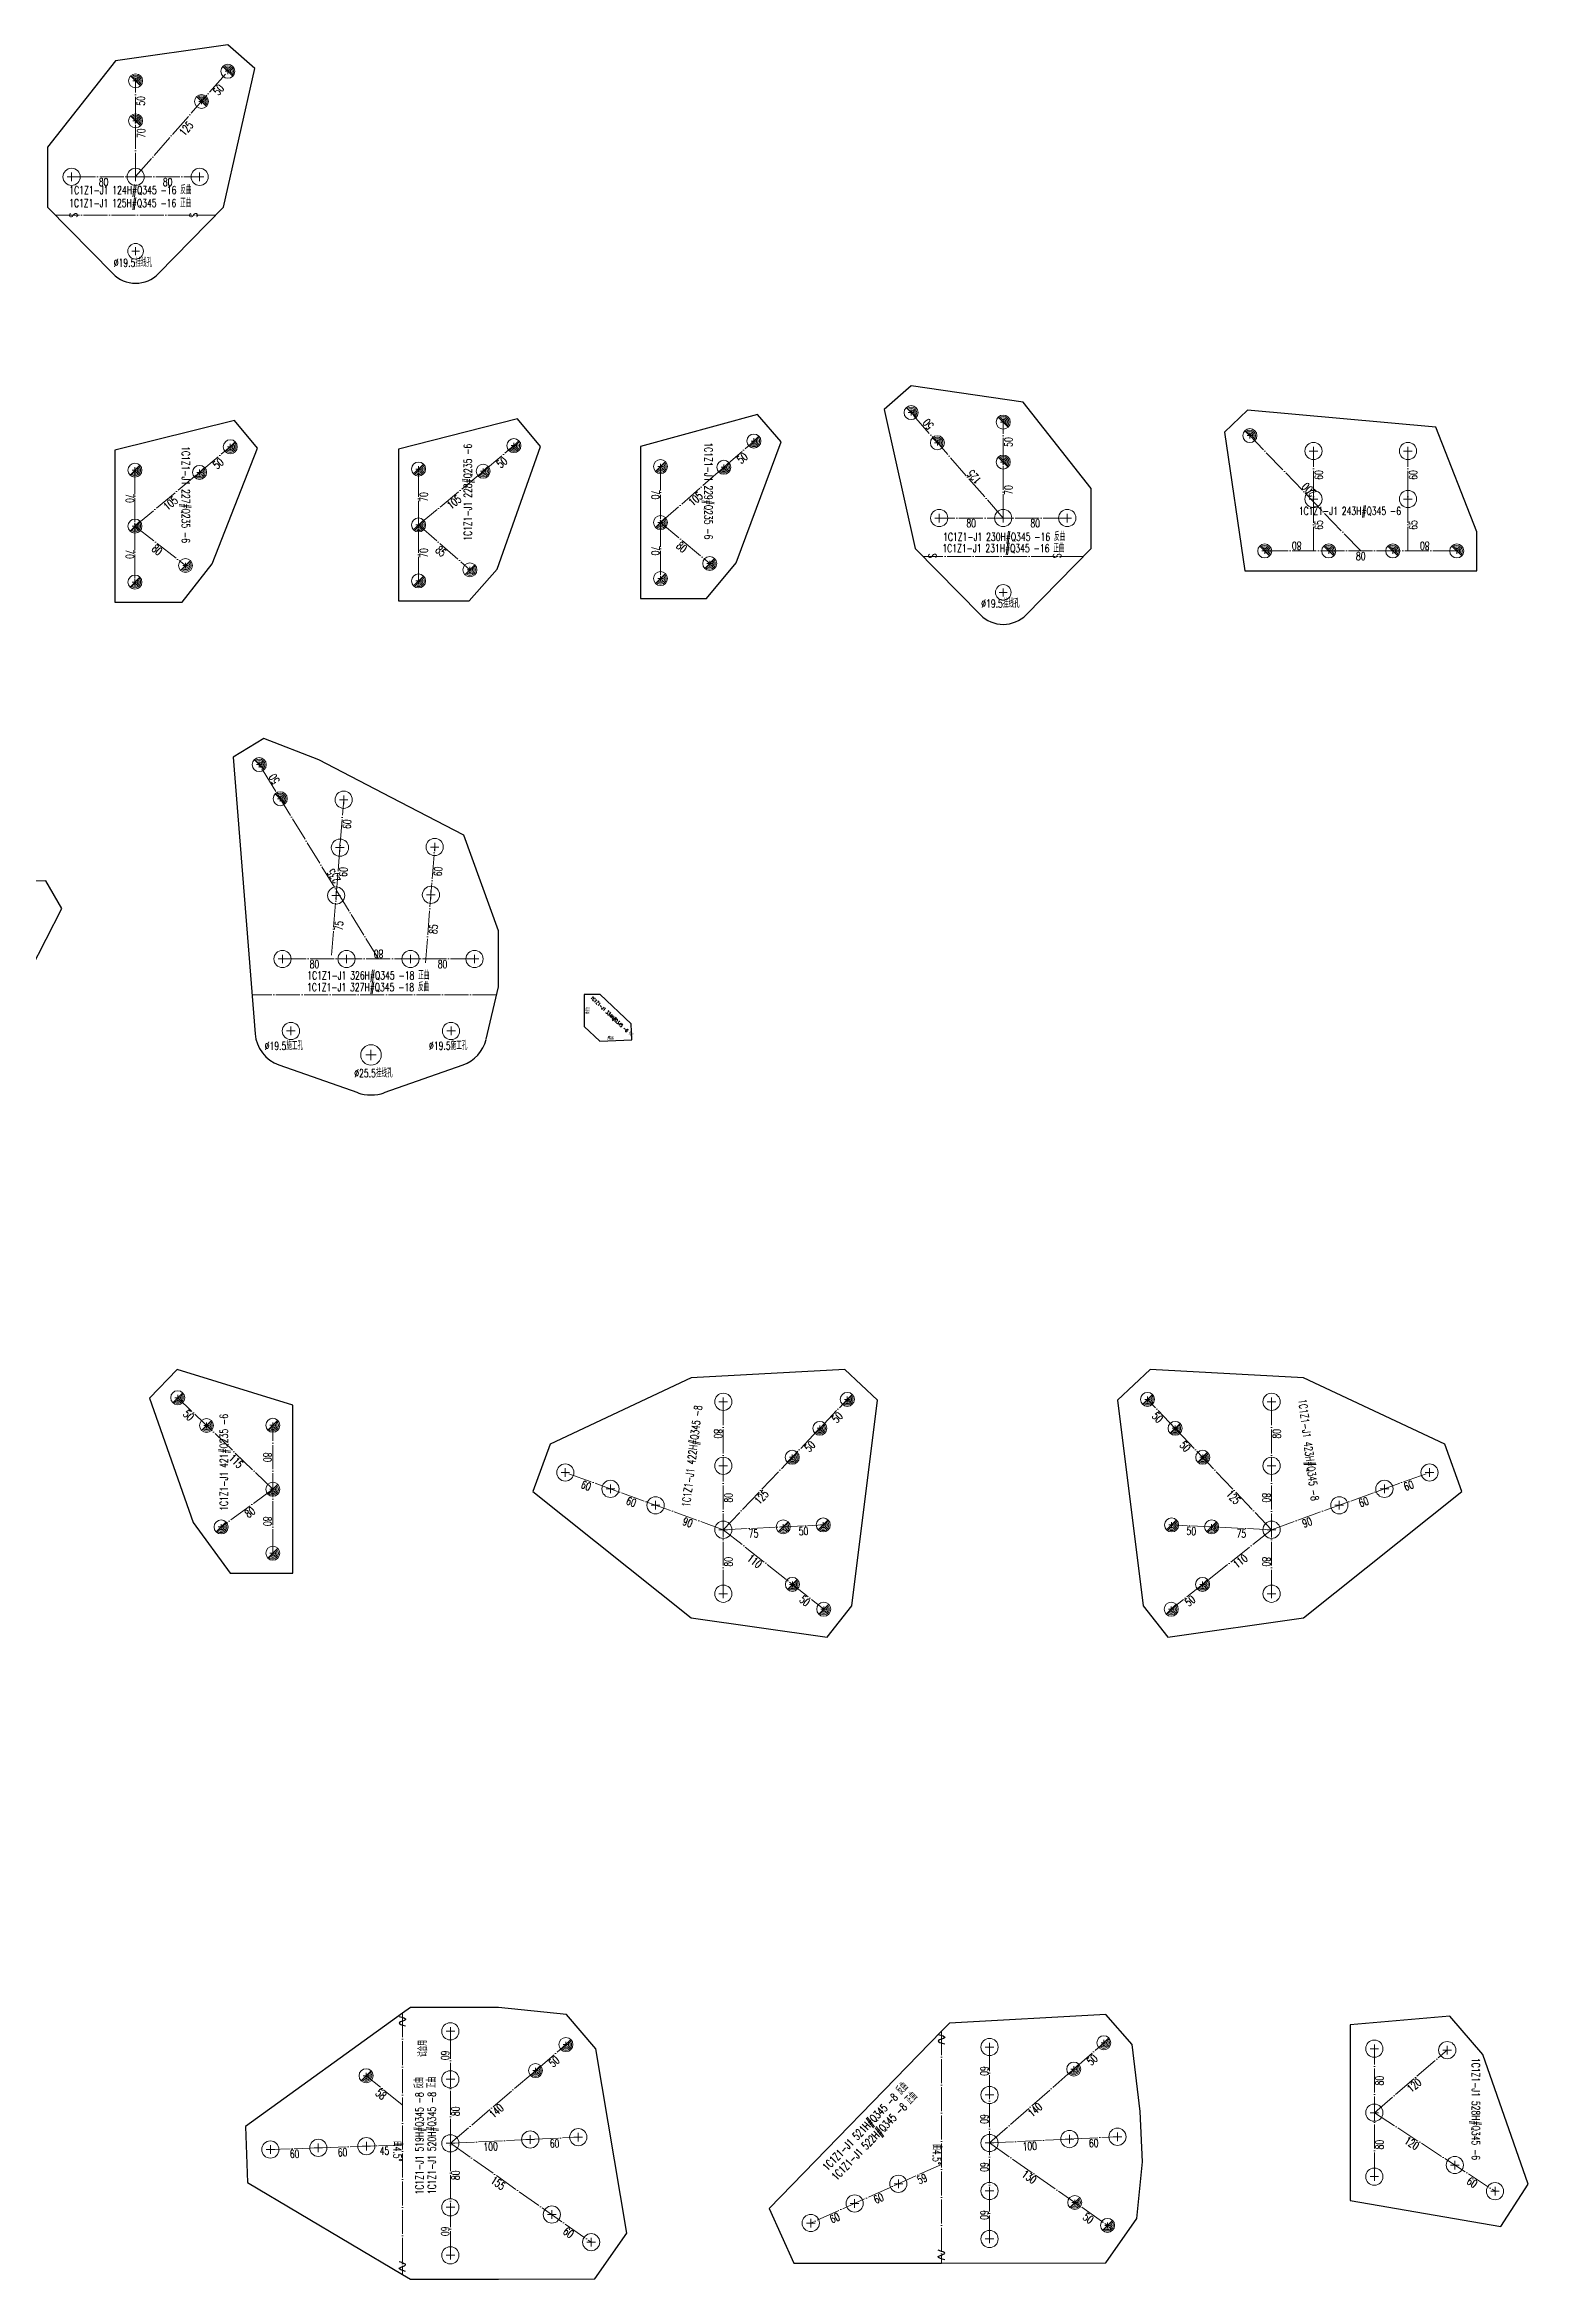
# Model space of a CAD drawing. Header units: millimetres. Extents: x 30 to 11727, y -2744 to 50.
# Drawn here: x 1994 to 3847, y -2744 to 50 of the extents above; entities that cross this region are included whole.
import ezdxf
from ezdxf.enums import TextEntityAlignment as Align

# ---------------------------------------------------------------- set-up
doc = ezdxf.new("R2010")
doc.units = ezdxf.units.MM
doc.header["$LTSCALE"] = 20
doc.linetypes.add('DASHDOT2X', pattern=[1.75, 1.5, -0.125, 0, -0.125])
for name, color, linetype, lineweight in [('1', 7, 'Continuous', 25), ('11', 1, 'Continuous', 13), ('12', 7, 'Continuous', 13), ('4', 4, 'Continuous', 18), ('5', 7, 'Continuous', 13), ('7', 3, 'DASHDOT2X', 13), ('8', 6, 'DASHDOT2X', 13)]:
    doc.layers.add(name, color=color, linetype=linetype, lineweight=lineweight)
doc.styles.get("Standard").update_dxf_attribs({"font": 'simplex', "width": 0.7, "bigfont": 'gbhzfs.shx'})

# ---------------------------------------------------------------- blocks, each defined once
blk = doc.blocks.new('M20')
for p, q in [((-0.5, 0), (0.5, 0)), ((0, -0.5), (0, 0.5))]:
    blk.add_line(p, q)
blk.add_circle((0, 0), 1)
blk = doc.blocks.new('M16')
for p, q in [((-0.71, -0.71), (0.71, 0.71)), ((-0.4, 0), (0.4, 0)), ((0, 0.4), (0, -0.4))]:
    blk.add_line(p, q)
blk.add_circle((0, 0), 1)
for radius in [0.8, 0.6, 0.4, 0.2]:
    blk.add_arc((0, 0), radius, 225, 45)

msp = doc.modelspace()

# ---------------------------------------------------------------- linework, layer by layer
at = {"layer": '1'}
for p, q in [((2082.2, 29.4), (1997.2, -78.6)), ((2222.3, 49.6), (2082.2, 29.4)), ((2256.2, 20), (2222.3, 49.6)), ((2217.2, -153.6), (2256.2, 20)), ((1997.2, -78.6), (1997.2, -153.6)), ((1997.2, -153.6), (2078.7, -236.6)), ((2135.8, -236.6), (2217.2, -153.6)), ((3076.3, -377.1), (3042.4, -406.7)), ((3216.3, -397.2), (3076.3, -377.1)), ((2584.4, -418.1), (2435.8, -455.9)), ((2613.2, -452.6), (2584.4, -418.1)), ((2884.2, -412.9), (2738.1, -452.9)), ((2913.8, -446.8), (2884.2, -412.9)), ((3042.4, -406.7), (3081.3, -580.2)), ((3301.3, -505.2), (3216.3, -397.2)), ((3496.6, -407.3), (3467.7, -435)), ((3732, -428.4), (3496.6, -407.3)), ((2230.6, -420.2), (2081.4, -457.3)), ((2259.4, -454.8), (2230.6, -420.2)), ((2857.8, -598.2), (2913.8, -446.8)), ((3467.7, -435), (3493, -608.4)), ((3783, -559.4), (3732, -428.4)), ((2081.4, -457.3), (2081.4, -647.3)), ((2202.8, -599.6), (2259.4, -454.8)), ((2435.8, -455.9), (2435.8, -645.9)), ((2558.8, -606), (2613.2, -452.6)), ((2738.1, -452.9), (2738.1, -642.9)), ((3301.3, -580.2), (3301.3, -505.2)), ((3081.3, -580.2), (3162.7, -663.2)), ((3219.8, -663.2), (3301.3, -580.2)), ((3783, -608.4), (3783, -559.4)), ((2165.5, -647.3), (2202.8, -599.6)), ((2524, -645.9), (2558.8, -606)), ((2820.6, -642.9), (2857.8, -598.2)), ((3493, -608.4), (3783, -608.4)), ((2081.4, -647.3), (2165.5, -647.3)), ((2435.8, -645.9), (2524, -645.9)), ((2738.1, -642.9), (2820.6, -642.9)), ((2267.4, -817.7), (2229.1, -841.2)), ((2336, -844.4), (2267.4, -817.7)), ((2229.1, -841.2), (2256.4, -1187)), ((2426.6, -891.5), (2336, -844.4)), ((2517.2, -938.6), (2426.6, -891.5)), ((2560.7, -1058.5), (2517.2, -938.6)), ((1995.2, -995.7), (1836.7, -999.8)), ((2015, -1030.5), (1995.2, -995.7)), ((1956.4, -1145.5), (2015, -1030.5)), ((2560.7, -1128.5), (2560.7, -1058.5)), ((2545.1, -1193.9), (2560.7, -1128.5)), ((2687.7, -1137.7), (2667.7, -1137.7)), ((2667.7, -1137.7), (2667.7, -1177.7)), ((2726.3, -1174.4), (2687.7, -1137.7)), ((2667.7, -1177.7), (2687.4, -1196.4)), ((2687.4, -1196.4), (2727.3, -1194.4)), ((2727.3, -1194.4), (2726.3, -1174.4)), ((2286.3, -1225.9), (2384.7, -1260.6)), ((2417.9, -1260.6), (2516.3, -1225.9)), ((2159.1, -1606.6), (2124.5, -1642.7)), ((2303.6, -1651.5), (2159.1, -1606.6)), ((2801.5, -1617.1), (2625.1, -1699.9)), ((2993.5, -1606.6), (2801.5, -1617.1)), ((3034.1, -1645.2), (2993.5, -1606.6)), ((3374.7, -1606.6), (3334.1, -1645.2)), ((3566.6, -1617.1), (3374.7, -1606.6)), ((3743, -1699.9), (3566.6, -1617.1)), ((2124.5, -1642.7), (2179.1, -1798.1)), ((3002.1, -1902.4), (3034.1, -1645.2)), ((3334.1, -1645.2), (3366, -1902.4)), ((2303.6, -1861.5), (2303.6, -1651.5)), ((2625.1, -1699.9), (2603.6, -1759.2)), ((3764.5, -1759.2), (3743, -1699.9)), ((2603.6, -1759.2), (2801.5, -1917.1)), ((3566.6, -1917.1), (3764.5, -1759.2)), ((2179.1, -1798.1), (2225.2, -1861.5)), ((2225.2, -1861.5), (2303.6, -1861.5)), ((2801.5, -1917.1), (2971.1, -1941.6)), ((2971.1, -1941.6), (3002.1, -1902.4)), ((3366, -1902.4), (3397.1, -1941.6)), ((3397.1, -1941.6), (3566.6, -1917.1)), ((2440.5, -2411.5), (2244.5, -2553)), ((2450.5, -2404.2), (2440.5, -2411.5)), ((2560.5, -2404.2), (2450.5, -2404.2)), ((2645.8, -2413.3), (2560.5, -2404.2)), ((2682.1, -2455.9), (2645.8, -2413.3)), ((3124.2, -2423.8), (3114.2, -2434)), ((3319.3, -2413.2), (3124.2, -2423.8)), ((3352.3, -2450.8), (3319.3, -2413.2)), ((3749.3, -2415.4), (3625, -2425.9)), ((3625, -2425.9), (3625, -2645.9)), ((3790.4, -2463.2), (3749.3, -2415.4)), ((2721.1, -2686.4), (2682.1, -2455.9)), ((3114.2, -2434), (2898.8, -2655.6)), ((3362.5, -2534.6), (3352.3, -2450.8)), ((3847.4, -2625.3), (3790.4, -2463.2)), ((3365.5, -2597.5), (3362.5, -2534.6)), ((2244.5, -2553), (2247, -2623)), ((3358.2, -2668.2), (3365.5, -2597.5)), ((2247, -2623), (2440.5, -2738.3)), ((3813, -2678.1), (3847.4, -2625.3)), ((3625, -2645.9), (3813, -2678.1)), ((2898.8, -2655.6), (2929.5, -2724.1)), ((3319.5, -2723.7), (3358.2, -2668.2)), ((2680.9, -2743.7), (2721.1, -2686.4)), ((2929.5, -2724.1), (3114.2, -2723.9)), ((3114.2, -2723.9), (3319.5, -2723.7)), ((2440.5, -2738.3), (2450.5, -2744.2)), ((2450.5, -2744.2), (2560.5, -2744.2)), ((2560.5, -2744.2), (2680.9, -2743.7))]:
    msp.add_line(p, q, dxfattribs=at)
for centre, radius, start, end in [((2107.2, -208.6), 40, 224.4545, 315.5455), ((3191.3, -635.2), 40, 224.4545, 315.5455), ((2301.3, -1183.5), 45, 184.5274, 250.5557), ((2501.3, -1183.5), 45, 289.4443, 346.5425), ((2401.3, -1213.5), 50, 250.5557, 289.4443)]:
    msp.add_arc(centre, radius, start, end, dxfattribs=at)
for points in [[(2436.5, -2415.5), (2444.5, -2419.5), (2436.5, -2423.5), (2444.5, -2427.5)], [(3110.2, -2438), (3118.2, -2442), (3110.2, -2446), (3118.2, -2450)], [(3118.2, -2719.9), (3110.2, -2715.9), (3118.2, -2711.9), (3110.2, -2707.9)], [(2444.5, -2734.3), (2436.5, -2730.3), (2444.5, -2726.3), (2436.5, -2722.3)]]:
    msp.add_spline(points, degree=3, dxfattribs=at)
at = {"layer": '5'}
for p, q in [((2112.1, -208.6), (2102.3, -208.6)), ((2107.2, -213.5), (2107.2, -203.7)), ((3196.1, -635.2), (3186.4, -635.2)), ((3191.3, -640.1), (3191.3, -630.3)), ((2306.7, -1183.5), (2295.9, -1183.5)), ((2301.3, -1188.8), (2301.3, -1178.1)), ((2506.7, -1183.5), (2495.9, -1183.5)), ((2501.3, -1188.8), (2501.3, -1178.1)), ((2407.7, -1213.5), (2394.9, -1213.5)), ((2401.3, -1219.8), (2401.3, -1207.1))]:
    msp.add_line(p, q, dxfattribs=at)
for centre, radius in [((2107.2, -208.6), 9.75), ((3191.3, -635.2), 9.75), ((2301.3, -1183.5), 10.8), ((2501.3, -1183.5), 10.8), ((2401.3, -1213.5), 12.8)]:
    msp.add_circle(centre, radius, dxfattribs=at)
at = {"layer": '7'}
for p, q in [((2107.2, -115.4), (2222.4, 16.3)), ((2107.2, -115.6), (2107.2, 4.4)), ((2027.2, -115.6), (2187.2, -115.6)), ((3191.3, -542.2), (3076.2, -410.4)), ((2763.1, -547.9), (2879.8, -445.9)), ((3191.3, -542.2), (3191.3, -422.2)), ((3638, -583.4), (3499.5, -439.2)), ((2106.4, -552.3), (2225.5, -453.1)), ((2460.8, -550.9), (2579.9, -451.7)), ((3579, -583.4), (3579, -458.4)), ((3697, -583.4), (3697, -458.4)), ((2106.4, -482.3), (2106.4, -622.3)), ((2460.8, -620.9), (2460.8, -480.9)), ((2763.1, -477.9), (2763.1, -617.9)), ((2106.4, -552.3), (2169.5, -601.5)), ((2460.8, -550.9), (2524.9, -606.9)), ((2763.1, -547.9), (2824.5, -599.1)), ((3271.3, -542.2), (3111.3, -542.2)), ((3758, -583.4), (3518, -583.4)), ((2410.7, -1093.5), (2261.7, -850.5)), ((2351.9, -1088.8), (2367.2, -894.4)), ((2469.5, -1098.1), (2480.9, -953.5)), ((2530.7, -1093.5), (2290.7, -1093.5)), ((2278.6, -1756.5), (2159.8, -1642)), ((2841.5, -1807.1), (2996.5, -1644.1)), ((2841.5, -1887.1), (2841.5, -1647.1)), ((3526.6, -1807.1), (3371.6, -1644.1)), ((3526.6, -1887.1), (3526.6, -1647.1)), ((2278.6, -1836.5), (2278.6, -1676.5)), ((2278.6, -1756.5), (2214, -1803.6)), ((2841.5, -1807.1), (2644.1, -1735.5)), ((3526.6, -1807.1), (3724, -1735.5)), ((2841.5, -1807.1), (2966.4, -1801.1)), ((2841.5, -1807.1), (2967, -1906.5)), ((3526.6, -1807.1), (3401.2, -1906.5)), ((3526.6, -1807.1), (3401.7, -1801.1)), ((2500.5, -2714.2), (2500.5, -2434.2)), ((2500.5, -2574.2), (2644.9, -2450.8)), ((3174.2, -2573.8), (3317, -2448.5)), ((3174.2, -2453.8), (3174.2, -2693.8)), ((3655, -2615.9), (3655, -2455.9)), ((3655, -2535.9), (3746.1, -2457.7)), ((2440.4, -2526), (2395.2, -2489.7)), ((3655, -2535.9), (3805.8, -2634.1)), ((2500.5, -2574.2), (2660.3, -2566.5)), ((3174.2, -2573.8), (3334, -2566)), ((2440.5, -2576.3), (2275.6, -2582)), ((2500.5, -2574.2), (2676.4, -2697.8)), ((3174.2, -2573.8), (3321.7, -2676.8)), ((3114.2, -2600.7), (2950.8, -2673.9))]:
    msp.add_line(p, q, dxfattribs=at)
at = {"layer": '8'}
for p, q in [((2007, -163.6), (2207.4, -163.6)), ((3291.5, -590.2), (3091.1, -590.2)), ((2558.3, -1138.5), (2252.6, -1138.5)), ((2440.5, -2411.5), (2440.5, -2738.3)), ((3114.2, -2434), (3114.2, -2723.9))]:
    msp.add_line(p, q, dxfattribs=at)

# ---------------------------------------------------------------- block references
at = {"layer": '5', "rotation": 90}
for name, p, xscale, yscale, zscale in [('M16', (2107.2, 4.4), 8.75, 8.75, 8.75), ('M16', (2222.4, 16.3), 8.75, 8.75, 8.75), ('M16', (2189.5, -21.4), 8.75, 8.75, 8.75), ('M16', (2107.2, -45.6), 8.75, 8.75, 8.75), ('M20', (2027.2, -115.6), 10.75, 10.75, 10.75), ('M20', (2107.2, -115.6), 10.75, 10.75, 10.75), ('M20', (2187.2, -115.6), 10.75, 10.75, 10.75), ('M16', (3076.2, -410.4), 8.75, 8.75, 8.75), ('M16', (3191.3, -422.2), 8.75, 8.75, 8.75), ('M16', (3109, -448.1), 8.75, 8.75, 8.75), ('M16', (3499.5, -439.2), 8.75, 8.75, 8.75), ('M16', (3191.3, -472.2), 8.75, 8.75, 8.75), ('M20', (3579, -458.4), 10.75, 10.75, 10.75), ('M20', (3697, -458.4), 10.75, 10.75, 10.75), ('M20', (3579, -518.4), 10.75, 10.75, 10.75), ('M20', (3697, -518.4), 10.75, 10.75, 10.75), ('M20', (3111.3, -542.2), 10.75, 10.75, 10.75), ('M20', (3191.3, -542.2), 10.75, 10.75, 10.75), ('M20', (3271.3, -542.2), 10.75, 10.75, 10.75), ('M16', (3518, -583.4), 8.75, 8.75, 8.75), ('M16', (3598, -583.4), 8.75, 8.75, 8.75), ('M16', (3678, -583.4), 8.75, 8.75, 8.75), ('M16', (3758, -583.4), 8.75, 8.75, 8.75), ('M16', (2261.7, -850.5), 8.75, 8.75, 8.75), ('M16', (2287.9, -893.1), 8.75, 8.75, 8.75), ('M20', (2367.2, -894.4), 10.75, 10.75, 10.75), ('M20', (2362.5, -954.3), 10.75, 10.75, 10.75), ('M20', (2480.9, -953.5), 10.75, 10.75, 10.75), ('M20', (2357.8, -1014.1), 10.75, 10.75, 10.75), ('M20', (2476.2, -1013.3), 10.75, 10.75, 10.75), ('M20', (2290.7, -1093.5), 10.75, 10.75, 10.75), ('M20', (2370.7, -1093.5), 10.75, 10.75, 10.75), ('M20', (2450.7, -1093.5), 10.75, 10.75, 10.75), ('M20', (2530.7, -1093.5), 10.75, 10.75, 10.75)]:
    msp.add_blockref(name, p, dxfattribs=dict(at, xscale=xscale, yscale=yscale, zscale=zscale))
at = {"layer": '5'}
for name, p, xscale, yscale, zscale in [('M16', (2225.5, -453.1), 8.75, 8.75, 8.75), ('M16', (2579.9, -451.7), 8.75, 8.75, 8.75), ('M16', (2879.8, -445.9), 8.75, 8.75, 8.75), ('M16', (2106.4, -482.3), 8.75, 8.75, 8.75), ('M16', (2460.8, -480.9), 8.75, 8.75, 8.75), ('M16', (2763.1, -477.9), 8.75, 8.75, 8.75), ('M16', (2842.2, -478.8), 8.75, 8.75, 8.75), ('M16', (2187.1, -485.1), 8.75, 8.75, 8.75), ('M16', (2541.5, -483.7), 8.75, 8.75, 8.75), ('M16', (2106.4, -552.3), 8.75, 8.75, 8.75), ('M16', (2460.8, -550.9), 8.75, 8.75, 8.75), ('M16', (2763.1, -547.9), 8.75, 8.75, 8.75), ('M16', (2106.4, -622.3), 8.75, 8.75, 8.75), ('M16', (2169.5, -601.5), 8.75, 8.75, 8.75), ('M16', (2460.8, -620.9), 8.75, 8.75, 8.75), ('M16', (2524.9, -606.9), 8.75, 8.75, 8.75), ('M16', (2763.1, -617.9), 8.75, 8.75, 8.75), ('M16', (2824.5, -599.1), 8.75, 8.75, 8.75), ('M16', (2159.8, -1642), 8.75, 8.75, 8.75), ('M20', (2841.5, -1647.1), 10.75, 10.75, 10.75), ('M16', (2996.5, -1644.1), 8.75, 8.75, 8.75), ('M16', (3371.6, -1644.1), 8.75, 8.75, 8.75), ('M20', (3526.6, -1647.1), 10.75, 10.75, 10.75), ('M16', (2195.8, -1676.7), 8.75, 8.75, 8.75), ('M16', (2278.6, -1676.5), 8.75, 8.75, 8.75), ('M16', (2962.1, -1680.3), 8.75, 8.75, 8.75), ('M16', (3406, -1680.3), 8.75, 8.75, 8.75), ('M20', (2644.1, -1735.5), 10.75, 10.75, 10.75), ('M20', (2841.5, -1727.1), 10.75, 10.75, 10.75), ('M16', (2927.7, -1716.5), 8.75, 8.75, 8.75), ('M16', (3440.5, -1716.5), 8.75, 8.75, 8.75), ('M20', (3526.6, -1727.1), 10.75, 10.75, 10.75), ('M20', (3724, -1735.5), 10.75, 10.75, 10.75), ('M16', (2278.6, -1756.5), 8.75, 8.75, 8.75), ('M20', (2700.5, -1756), 10.75, 10.75, 10.75), ('M20', (3667.6, -1756), 10.75, 10.75, 10.75), ('M20', (2756.9, -1776.5), 10.75, 10.75, 10.75), ('M20', (3611.2, -1776.5), 10.75, 10.75, 10.75), ('M16', (2214, -1803.6), 8.75, 8.75, 8.75), ('M20', (2841.5, -1807.1), 10.75, 10.75, 10.75), ('M16', (2916.4, -1803.5), 8.75, 8.75, 8.75), ('M16', (2966.4, -1801.1), 8.75, 8.75, 8.75), ('M16', (3401.7, -1801.1), 8.75, 8.75, 8.75), ('M16', (3451.7, -1803.5), 8.75, 8.75, 8.75), ('M20', (3526.6, -1807.1), 10.75, 10.75, 10.75), ('M16', (2278.6, -1836.5), 8.75, 8.75, 8.75), ('M16', (2927.8, -1875.4), 8.75, 8.75, 8.75), ('M16', (3440.4, -1875.4), 8.75, 8.75, 8.75), ('M20', (2841.5, -1887.1), 10.75, 10.75, 10.75), ('M16', (2967, -1906.5), 8.75, 8.75, 8.75), ('M16', (3401.2, -1906.5), 8.75, 8.75, 8.75), ('M20', (3526.6, -1887.1), 10.75, 10.75, 10.75), ('M20', (2500.5, -2434.2), 10.75, 10.75, 10.75), ('M16', (2644.9, -2450.8), 8.75, 8.75, 8.75), ('M20', (3174.2, -2453.8), 10.75, 10.75, 10.75), ('M16', (3317, -2448.5), 8.75, 8.75, 8.75), ('M20', (3655, -2455.9), 10.75, 10.75, 10.75), ('M20', (3746.1, -2457.7), 10.75, 10.75, 10.75), ('M16', (2395.2, -2489.7), 8.75, 8.75, 8.75), ('M20', (2500.5, -2494.2), 10.75, 10.75, 10.75), ('M16', (2606.9, -2483.3), 8.75, 8.75, 8.75), ('M16', (3279.4, -2481.4), 8.75, 8.75, 8.75), ('M20', (3174.2, -2513.8), 10.75, 10.75, 10.75), ('M20', (3655, -2535.9), 10.75, 10.75, 10.75), ('M20', (2335.5, -2579.9), 10.75, 10.75, 10.75), ('M20', (2395.5, -2577.8), 10.75, 10.75, 10.75), ('M20', (2500.5, -2574.2), 10.75, 10.75, 10.75), ('M20', (2600.3, -2569.4), 10.75, 10.75, 10.75), ('M20', (2660.3, -2566.5), 10.75, 10.75, 10.75), ('M20', (3174.2, -2573.8), 10.75, 10.75, 10.75), ('M20', (3274, -2568.9), 10.75, 10.75, 10.75), ('M20', (3334, -2566), 10.75, 10.75, 10.75), ('M20', (2275.6, -2582), 10.75, 10.75, 10.75), ('M20', (3755.6, -2601.4), 10.75, 10.75, 10.75), ('M20', (3060.3, -2624.8), 10.75, 10.75, 10.75), ('M20', (3174.2, -2633.8), 10.75, 10.75, 10.75), ('M20', (3655, -2615.9), 10.75, 10.75, 10.75), ('M20', (3805.8, -2634.1), 10.75, 10.75, 10.75), ('M20', (2500.5, -2654.2), 10.75, 10.75, 10.75), ('M20', (2627.3, -2663.3), 10.75, 10.75, 10.75), ('M20', (3005.6, -2649.4), 10.75, 10.75, 10.75), ('M16', (3280.7, -2648.2), 8.75, 8.75, 8.75), ('M20', (2950.8, -2673.9), 10.75, 10.75, 10.75), ('M16', (3321.7, -2676.8), 8.75, 8.75, 8.75), ('M20', (2500.5, -2714.2), 10.75, 10.75, 10.75), ('M20', (2676.4, -2697.8), 10.75, 10.75, 10.75), ('M20', (3174.2, -2693.8), 10.75, 10.75, 10.75)]:
    msp.add_blockref(name, p, dxfattribs=dict(at, xscale=xscale, yscale=yscale, zscale=zscale))

# ---------------------------------------------------------------- texts
at = {"layer": '11', "width": 0.7}
for s, rotation, p in [('50', 90.0046, (2108.7, -20.6)), ('50', 48.8736, (2207.1, -3.5)), ('125', 48.8253, (2166.6, -52)), ('70', 90.0046, (2109, -61.1)), ('50', 131.1264, (3093.7, -428.2)), ('50', 89.9954, (3192.8, -447.2)), ('50', 39.8056, (2207.3, -470.2)), ('50', 39.7964, (2561.7, -468.9)), ('50', 41.1356, (2862, -463.5)), ('125', 131.1264, (3151.3, -494.1)), ('70', 89.9954, (3192.8, -507.2)), ('200', 133.8316, (3569.8, -510.3)), ('60', 89.9943, (3580.5, -488.4)), ('60', 89.9943, (3698.5, -488.4)), ('70', 270, (2104.9, -517.3)), ('105', 39.8056, (2147.7, -519.9)), ('70', 90, (2462.3, -515.9)), ('105', 39.7964, (2502.1, -518.5)), ('70', 270, (2761.6, -512.9)), ('105', 41.1356, (2803.6, -514.5)), ('65', 89.9943, (3580.5, -550.9)), ('65', 89.9943, (3698.5, -550.9)), ('70', 270, (2104.9, -587.3)), ('80', 322.0438, (2137.1, -578.1)), ('70', 90, (2462.3, -585.9)), ('85', 318.8644, (2491.9, -580)), ('70', 270, (2761.6, -582.9)), ('80', 320.2036, (2792.8, -574.7)), ('80', 180, (3558, -581.9)), ('80', 180, (3718, -581.9)), ('50', 121.5197, (2276.1, -871)), ('60', 85.506, (2366.3, -924.5)), ('235', 121.5197, (2350.6, -992.5)), ('60', 85.506, (2361.6, -984.3)), ('60', 85.506, (2480.1, -983.6)), ('75', 85.506, (2356.3, -1051.6)), ('85', 85.506, (2474.4, -1055.8)), ('80', 180, (2410.7, -1092)), ('50', 316.0742, (2176.8, -1660.4)), ('50', 46.4535, (2980.4, -1663.2)), ('50', 313.5465, (3387.7, -1663.2)), ('80', 270, (2840, -1687.1)), ('50', 46.4535, (2946, -1699.5)), ('50', 313.5465, (3422.2, -1699.5)), ('80', 90, (3528.1, -1687.1)), ('115', 316.0742, (2236.2, -1717.7)), ('80', 270, (2277.1, -1716.5)), ('60', 340.0659, (2671.8, -1747.2)), ('125', 46.4329, (2885.7, -1762.9)), ('125', 313.5465, (3482.5, -1762.9)), ('60', 19.9341, (3696.3, -1747.2)), ('80', 36.0851, (2247.2, -1781.2)), ('60', 340.0659, (2728.2, -1767.6)), ('80', 90, (2843, -1767.1)), ('80', 270, (3525.1, -1767.1)), ('60', 19.9341, (3639.9, -1767.6)), ('80', 270, (2277.1, -1796.5)), ('90', 340.0659, (2798.7, -1793.2)), ('75', 2.7783, (2879.1, -1806.8)), ('50', 2.7783, (2941.5, -1803.8)), ('50', 357.2217, (3426.6, -1803.8)), ('75', 357.2217, (3489.1, -1806.8)), ('90', 19.9341, (3569.4, -1793.2)), ('80', 90, (2843, -1847.1)), ('110', 321.6179, (2883.7, -1842.5)), ('110', 38.3863, (3484.4, -1842.5)), ('80', 270, (3525.1, -1847.1)), ('50', 321.6311, (2946.4, -1892.1)), ('50', 38.3689, (3421.7, -1892.1)), ('60', 270, (2499, -2464.2)), ('50', 40.499, (2626.9, -2468.2)), ('60', 270, (3172.7, -2483.8)), ('50', 41.2523, (3299.2, -2466.1)), ('58', 321.2387, (2416.9, -2509)), ('80', 90, (3656.5, -2495.9)), ('120', 40.6309, (3701.5, -2497.9)), ('80', 90, (2502, -2534.2)), ('140', 40.4989, (2554.7, -2529.9)), ('60', 270, (3172.7, -2543.8)), ('140', 41.2547, (3227.8, -2528.7)), ('60', 2.7783, (2630.4, -2569.4)), ('60', 2.7783, (3304.1, -2569)), ('120', 326.9249, (3704.5, -2569.9)), ('60', 1.9706, (2305.6, -2582.4)), ('60', 1.9706, (2365.6, -2580.4)), ('45', 1.9706, (2418, -2578.6)), ('100', 2.7783, (2550.5, -2573.3)), ('100', 2.7783, (3224.2, -2572.8)), ('80', 90, (3656.5, -2575.9)), ('80', 90, (2502, -2614.2)), ('155', 324.9258, (2563, -2620)), ('59', 24.1616, (3087.9, -2614.1)), ('60', 270, (3172.7, -2603.8)), ('130', 325.0576, (3226.6, -2612.2)), ('60', 326.9249, (3779.9, -2619)), ('60', 24.1616, (3033.6, -2638.5)), ('60', 270, (2499, -2684.2)), ('60', 324.9258, (2651, -2681.8)), ('60', 24.1616, (2978.8, -2663)), ('60', 270, (3172.7, -2663.8)), ('50', 325.0576, (3300.4, -2663.8))]:
    msp.add_text(s, height=10, rotation=rotation, dxfattribs=at).set_placement(p, align=Align.TOP_CENTER)
for p in [(2067.2, -117.1), (2147.2, -117.1), (3151.3, -543.7), (3231.3, -543.7), (3638, -584.9), (2330.7, -1095), (2490.7, -1095)]:
    msp.add_text('80', height=10, dxfattribs=at).set_placement(p, align=Align.TOP_CENTER)
at = {"layer": '12', "width": 0.7}
for s, p in [('1C1Z1-J1 124H#Q345 -16 反曲', (2024.4, -140.2)), ('1C1Z1-J1 125H#Q345 -16 正曲', (2024.2, -156.5)), ('%%C19.5挂线孔', (2079.9, -231)), ('1C1Z1-J1 243H#Q345 -6 ', (3560.6, -541.4)), ('%%C19.5挂线孔', (3163.8, -657.1))]:
    msp.add_text(s, height=10, dxfattribs=at).set_placement(p, align=Align.BOTTOM_LEFT)
for s, rotation, p in [('S', 90, (2037.5, -166.6)), ('S', 90, (2187.6, -166.6)), ('1C1Z1-J1 227#Q235 -6 ', 270, (2161.9, -452.3)), ('1C1Z1-J1 229#Q235 -6 ', 270, (2815, -447.7)), ('S', 90, (3110.9, -592.5)), ('S', 90, (3266.6, -592.4)), ('1C1Z1-J1 423H#Q345 -8 ', 277.0873, (3557.2, -1644.8)), ('1C1Z1-J1 421#Q235 -6 ', 90, (2225.5, -1783.5)), ('1C1Z1-J1 422H#Q345 -8 ', 82.9127, (2802.5, -1779.5)), ('1C1Z1-J1 528H#Q345 -6 ', 270, (3773.9, -2467.4))]:
    msp.add_text(s, height=10, rotation=rotation, dxfattribs=at).set_placement(p, align=Align.BOTTOM_LEFT)
for s, height, rotation, p in [('1C1Z1-J1 228#Q235 -6 ', 10, 90, (2517.2, -570.6)), ('1C1Z1-J1 334H#Q345 -6 电焊', 4, 316.4718, (2678, -1139.5)), ('焊接边', 4, 90, (2670.1, -1162.2)), ('试合用', 10, 90, (2461.4, -2466.2)), ('1C1Z1-J1 519H#Q345 -8 反曲', 10, 90, (2456.8, -2638.2)), ('1C1Z1-J1 520H#Q345 -8 正曲', 10, 90, (2472.3, -2637.8)), ('1C1Z1-J1 521H#Q345 -8 反曲', 10, 45.8163, (2964.4, -2602.5)), ('1C1Z1-J1 522H#Q345 -8 正曲', 10, 45.8163, (2975.8, -2614.5))]:
    msp.add_text(s, height=height, rotation=rotation, dxfattribs=at).set_placement(p, align=Align.TOP_LEFT)
for s, height, p in [('1C1Z1-J1 231H#Q345 -16 正曲', 10, (3115.3, -575)), ('1C1Z1-J1 230H#Q345 -16 反曲', 10, (3116.2, -560.7)), ('1C1Z1-J1 326H#Q345 -18 正曲', 10, (2321.7, -1109.1)), ('1C1Z1-J1 327H#Q345 -18 反曲', 10, (2321.4, -1123.8)), ('%%C19.5施工孔', 10, (2268.5, -1197.2)), ('%%C19.5施工孔', 10, (2473.8, -1196.9)), ('焊接边', 4, (2696.4, -1190.6)), ('%%C25.5挂线孔', 10, (2380.4, -1231.4))]:
    msp.add_text(s, height=height, dxfattribs=at).set_placement(p, align=Align.TOP_LEFT)
at = {"layer": '4', "width": 0.7}
for p in [(2439.5, -2596.9), (3113.2, -2601)]:
    msp.add_text('曲4.5°', height=10, rotation=270, dxfattribs=at).set_placement(p, align=Align.TOP_RIGHT)

doc.saveas('drawing.dxf')
